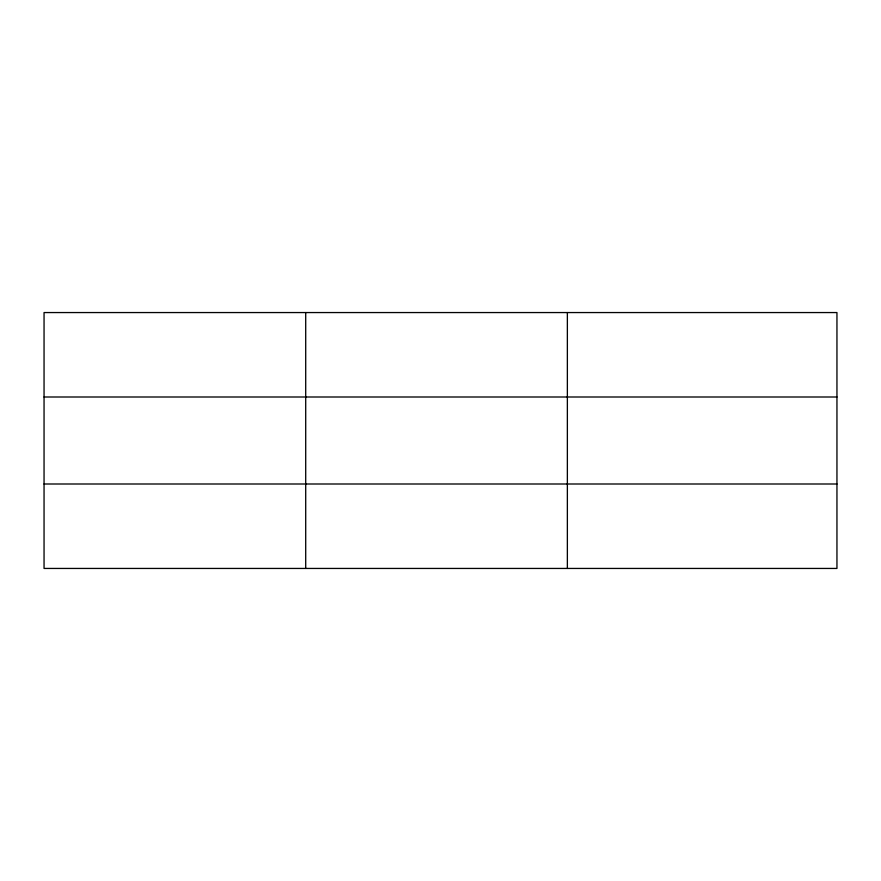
<?xml version="1.0" encoding="UTF-8"?>
<svg xmlns="http://www.w3.org/2000/svg" width="881" height="881" viewBox="0 0 881 881"><rect width="100%" height="100%" fill="white"/><g stroke="black" fill="none" stroke-linecap="round" stroke-linejoin="round"><path stroke-width="1.32" d="M305.707 568.443L305.707 312.557M567.364 568.443L567.364 312.557M836.95 483.999L836.95 568.443L44.05 568.443L44.05 312.557L836.95 312.557L836.95 483.999L44.05 483.999M44.05 397.001L836.95 397.001"/></g></svg>
